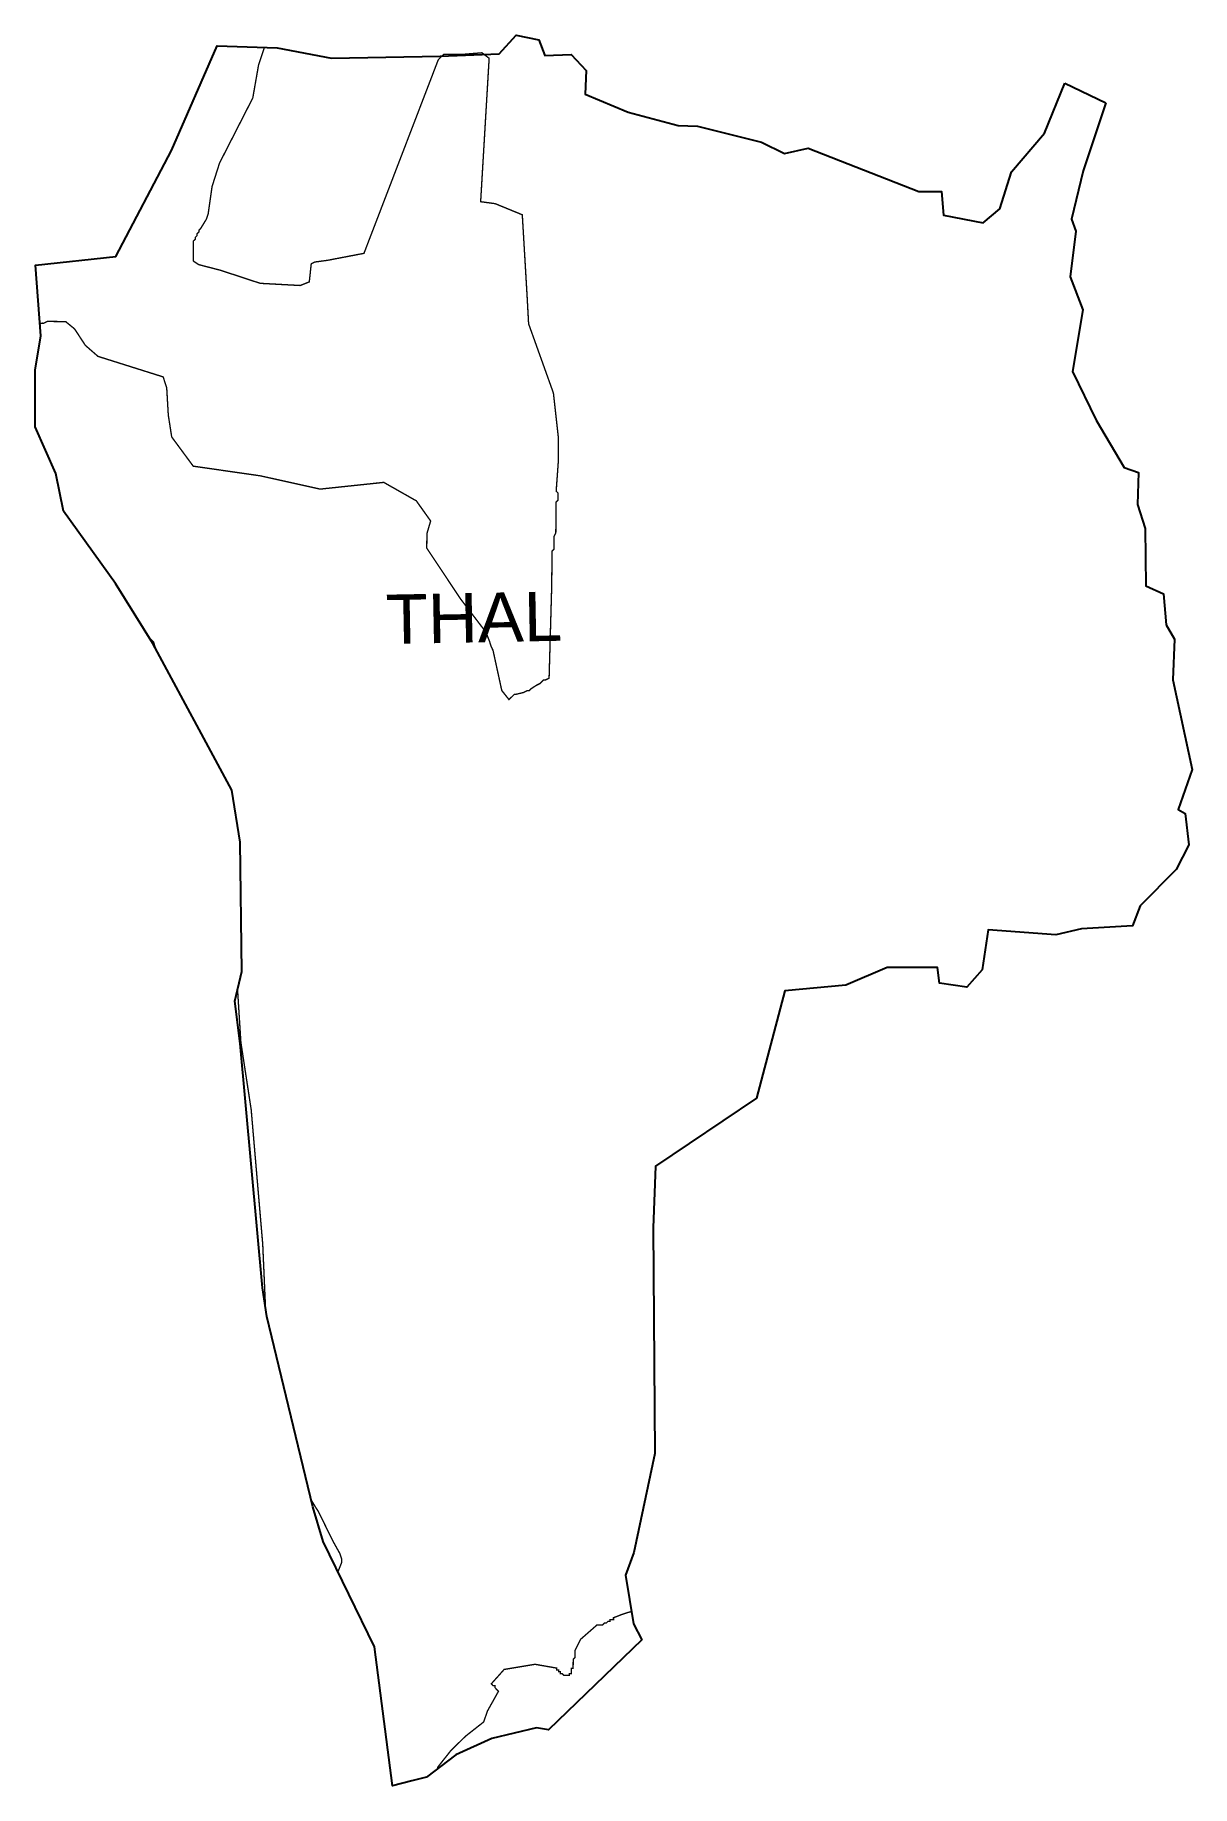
# Model space of a CAD drawing. Header units: metres. Extents: x 273943 to 276491, y 2065632 to 2069486.
import ezdxf

# ---------------------------------------------------------------- set-up
doc = ezdxf.new("R2010")
doc.units = ezdxf.units.M
for name, color, linetype in [('HAZARDS LINE', 1, 'Continuous'), ('village', 3, 'Continuous'), ('VILLAGE NAME', 250, 'Continuous')]:
    doc.layers.add(name, color=color, linetype=linetype)
doc.styles.get("Standard").update_dxf_attribs({"font": 'simplex.shx'})

msp = doc.modelspace()

# ---------------------------------------------------------------- linework, layer by layer
at = {"color": 3, "flags": 128}
msp.add_lwpolyline([(276210.6, 2069380.5), (276301.2, 2069337)], dxfattribs=at)
at = {"layer": 'HAZARDS LINE', "lineweight": 0}
msp.add_lwpolyline([(273954.6, 2068850.8, 3, 3, 0), (273958.8, 2068851.9, 3, 3, 0), (273962.8, 2068851.8, 3, 3, 0), (273970.8, 2068855.7, 3, 3, 0), (274010.8, 2068855.4, 3, 3, 0), (274030.6, 2068839.2, 3, 3, 0), (274054.3, 2068803, 3, 3, 0), (274082.1, 2068778.8, 3, 3, 0), (274225.6, 2068733.6, 3, 3, 0), (274233.4, 2068709.5, 3, 3, 0), (274236.9, 2068649.5, 3, 3, 0), (274244.4, 2068601.4, 3, 3, 0), (274291.8, 2068537.1, 3, 3, 0), (274439.6, 2068515.8, 3, 3, 0), (274571.3, 2068486.6, 3, 3, 0), (274711.3, 2068501.4, 3, 3, 0), (274782.9, 2068460.8, 3, 3, 0), (274814.5, 2068416.5, 3, 3, 0), (274806.3, 2068388.6, 3, 3, 0), (274806, 2068356.6, 3, 3, 0), (274881, 2068244, 3, 3, 0), (274936.3, 2068171.6, 3, 3, 0), (274944.1, 2068151.5, 3, 3, 0), (274948, 2068139.5, 3, 3, 0), (274951.9, 2068131.4, 3, 3, 0), (274971.1, 2068043.3, 3, 3, 0), (274987, 2068023.2, 3, 3, 0), (274999.1, 2068035.1, 3, 3, 0), (275003.1, 2068035, 3, 3, 0), (275019.1, 2068038.9, 3, 3, 0), (275027.1, 2068042.8, 3, 3, 0), (275031.1, 2068042.8, 3, 3, 0), (275035.1, 2068046.7, 3, 3, 0), (275047.2, 2068054.6, 3, 3, 0), (275055.2, 2068058.6, 3, 3, 0), (275059.3, 2068062.5, 3, 3, 0), (275063.3, 2068066.5, 3, 3, 0), (275067.3, 2068066.5, 3, 3, 0), (275075.3, 2068070.4, 3, 3, 0), (275081.1, 2068274.3, 3, 3, 0), (275081.8, 2068350.2, 3, 3, 0), (275085.8, 2068354.2, 3, 3, 0), (275086.1, 2068382.2, 3, 3, 0), (275090.1, 2068390.1, 3, 3, 0), (275090.7, 2068458.1, 3, 3, 0), (275094.7, 2068462.1, 3, 3, 0), (275094.9, 2068478.1, 3, 3, 0), (275090.9, 2068482.1, 3, 3, 0), (275095.5, 2068546, 3, 3, 0), (275095.9, 2068598, 3, 3, 0), (275084.8, 2068698.1, 3, 3, 0), (275030.2, 2068850.5, 3, 3, 0), (275026.7, 2068914.5, 3, 3, 0), (275016.3, 2069090.5, 3, 3, 0), (274956.5, 2069115, 3, 3, 0), (274924.6, 2069119.3, 3, 3, 0), (274943.3, 2069435, 3, 3, 0), (274927.5, 2069447.1, 3, 3, 0), (274883.5, 2069443.5, 3, 3, 0), (274843.5, 2069443.9, 3, 3, 0), (274831.4, 2069432, 3, 3, 0), (274667.7, 2069005.6, 3, 3, 0), (274587.7, 2068990.3, 3, 3, 0), (274559.6, 2068986.5, 3, 3, 0), (274551.6, 2068982.6, 3, 3, 0), (274547.3, 2068942.7, 3, 3, 0), (274527.2, 2068934.8, 3, 3, 0), (274439.3, 2068939.6, 3, 3, 0), (274351.6, 2068968.4, 3, 3, 0), (274303.7, 2068980.8, 3, 3, 0), (274291.8, 2068988.9, 3, 3, 0), (274292.2, 2069032.9, 3, 3, 0), (274296.2, 2069036.8, 3, 3, 0), (274296.3, 2069040.8, 3, 3, 0), (274300.3, 2069044.8, 3, 3, 0), (274300.3, 2069048.8, 3, 3, 0), (274304.4, 2069052.7, 3, 3, 0), (274304.4, 2069056.7, 3, 3, 0), (274308.4, 2069060.7, 3, 3, 0), (274320.6, 2069080.6, 3, 3, 0), (274324.7, 2069092.6, 3, 3, 0), (274333.2, 2069152.5, 3, 3, 0), (274349.7, 2069204.3, 3, 3, 0), (274422.9, 2069347.6, 3, 3, 0), (274435.5, 2069419.5, 3, 3, 0), (274448.5, 2069459, 3, 3, 0)], format="xyseb", dxfattribs=at)
at = {"layer": 'HAZARDS LINE', "lineweight": 0, "const_width": 3}
for points in [[(274209, 2068135), (274204.5, 2068150), (274193.9, 2068160.8)], [(274450.9, 2066685.4), (274444.8, 2066824.4), (274419.4, 2067120.5), (274396.7, 2067268.6), (274389.4, 2067384.9)], [(274610.4, 2066103), (274610.4, 2066103.2), (274618.5, 2066123.2), (274618.6, 2066131.2), (274614.7, 2066143.2), (274599, 2066171.3), (274567.5, 2066235.6), (274559.7, 2066247.6), (274551.8, 2066260.9)], [(275256.6, 2066015.5), (275249.2, 2066013.7), (275237.2, 2066009.8), (275217.1, 2066002), (275217.1, 2065998), (275209.1, 2065998), (275209.1, 2065994), (275205.1, 2065994.1), (275201, 2065990.1), (275197, 2065990.1), (275193, 2065986.2), (275181, 2065986.3), (275144.8, 2065954.6), (275132.6, 2065930.7), (275132.4, 2065914.7), (275128.4, 2065910.8), (275128.2, 2065890.8), (275124.2, 2065890.8), (275124.1, 2065878.8), (275120.1, 2065878.9), (275120.1, 2065874.9), (275108.1, 2065875), (275104.1, 2065879), (275100.1, 2065879), (275100.2, 2065883), (275096.2, 2065883.1), (275096.2, 2065887.1), (275092.2, 2065887.1), (275092.2, 2065891.1), (275044.3, 2065899.5), (274976.3, 2065888.1), (274948, 2065856.4), (274952, 2065852.3), (274956, 2065852.3), (274955.9, 2065848.3), (274963.9, 2065840.2), (274939.5, 2065796.5), (274931.3, 2065772.6), (274891, 2065740.9), (274858.8, 2065709.2), (274830.5, 2065673.5), (274829.3, 2065669.1)]]:
    msp.add_lwpolyline(points, dxfattribs=at)
at = {"layer": 'village', "color": 3, "true_color": 0x00ff00}
for points in [[(276490.8, 2067869.5, 0), (276460.2, 2067781.6, 0), (276476, 2067772.6, 0), (276483.8, 2067703.8, 0), (276455.8, 2067649.2, 0), (276376.5, 2067568.9, 0), (276359.5, 2067525.4, 0), (276247.7, 2067518.7, 0), (276190.7, 2067505.5, 0), (276041.9, 2067516.1, 0), (276028.9, 2067428.4, 0), (275995, 2067390.5, 0), (275935.1, 2067398.8, 0), (275930.1, 2067433.4, 0), (275819.6, 2067433.4, 0), (275728.6, 2067394.3, 0), (275594, 2067381.8, 0), (275532, 2067145.6, 0), (275309.6, 2066996.2, 0), (275304.5, 2066860.1, 0), (275308.4, 2066363.3, 0), (275261.9, 2066145.4, 0), (275243.5, 2066095.6, 0), (275261, 2065988.9, 0), (275279.7, 2065953.7, 0), (275074.3, 2065755.5, 0), (275047.7, 2065759.8, 0), (274949.1, 2065736.5, 0), (274870.1, 2065700.1, 0), (274805.6, 2065651, 0), (274773.2, 2065642.7, 0), (274730.4, 2065631.6, 0), (274691.2, 2065938.3, 0), (274577.7, 2066169.5, 0), (274555.4, 2066246.2, 0), (274454, 2066665.5, 0), (274444.1, 2066728.6, 0), (274395, 2067265.8, 0), (274383.3, 2067359.5, 0), (274399, 2067424.8, 0), (274395.1, 2067709.1, 0), (274376.6, 2067823.8, 0), (274202.8, 2068146.4, 0), (274120.5, 2068278.5, 0), (274006.3, 2068437.9, 0), (273989.1, 2068521.2, 0), (273943.5, 2068623.9, 0), (273944, 2068748.5, 0), (273956.6, 2068824.3, 0), (273944.8, 2068979.9, 0), (274121.4, 2068998.7, 0), (274244.3, 2069232.2, 0), (274344.3, 2069462.6, 0), (274476.8, 2069458.1, 0), (274596, 2069435.5, 0), (274835.8, 2069439.4, 0), (274965.6, 2069444.9, 0), (275003, 2069486.2, 0), (275052.5, 2069475.6, 0), (275065.9, 2069441.2, 0), (275123.7, 2069443.1, 0), (275157.2, 2069408, 0), (275154.5, 2069355.9, 0), (275249.1, 2069316.2, 0), (275359.7, 2069287, 0), (275401.8, 2069285.9, 0), (275543.3, 2069250.2, 0), (275593.9, 2069225.4, 0), (275646, 2069236.9, 0), (275889.6, 2069142, 0), (275939.6, 2069141.4, 0), (275943.8, 2069089.6, 0), (276030.7, 2069073.1, 0), (276068, 2069103.3, 0), (276093.6, 2069185.1, 0), (276165.8, 2069269.9, 0), (276210.6, 2069380.5, 0)], [(276301.2, 2069337, 0), (276250.9, 2069187, 0), (276225.4, 2069081, 0), (276235.3, 2069054.1, 0), (276222.5, 2068954, 0), (276250.1, 2068881.6, 0), (276227.9, 2068745.8, 0), (276279.6, 2068638.7, 0), (276341.7, 2068534.2, 0), (276372.8, 2068523.4, 0), (276370.5, 2068452.7, 0), (276388, 2068399.7, 0), (276388.8, 2068273.3, 0), (276427.7, 2068256.1, 0), (276433.8, 2068187.8, 0), (276452, 2068156.4, 0), (276448.8, 2068066.9, 0), (276490.8, 2067869.5, 0)]]:
    msp.add_polyline3d(points, dxfattribs=at)

# ---------------------------------------------------------------- texts
at = {"layer": 'VILLAGE NAME', "insert": (274714.6, 2068254.1), "char_height": 108.748, "attachment_point": 1, "rotation": 1.1028}
msp.add_mtext_dynamic_manual_height_columns('{\\fArial|b0|i0|c0|p34;THAL}', width=726.929, gutter_width=543.7, heights=[0], dxfattribs=at)

doc.saveas('drawing.dxf')
